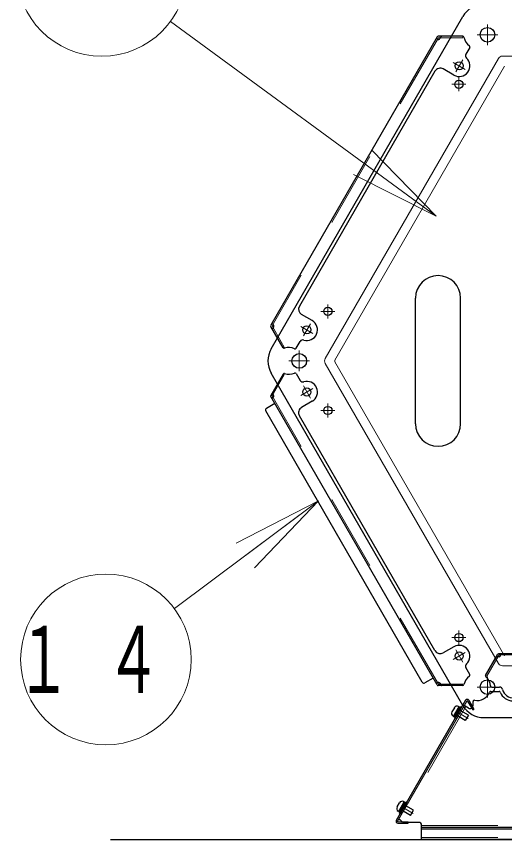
# Model space of a CAD drawing. Units: millimetres on the paper, scale 1:50. Extents: x -385 to 840, y 0 to 267.
# Drawn here: x 103.11 to 119.14, y 56.82 to 83.82 of the extents above; entities that cross this region are included whole.
import ezdxf

# ---------------------------------------------------------------- set-up
doc = ezdxf.new("R2010")
doc.units = ezdxf.units.MM
doc.linetypes.add('USER1', pattern=[4.5, 2.5, -2])
doc.linetypes.add('USER2', pattern=[6, 3, -1, 1, -1])
doc.layers.add('1_50', color=7, linetype='Continuous', lineweight=25)
doc.styles.add('ＭＳ ゴシック', font='')
doc.styles.get('ＭＳ ゴシック').set_extended_font_data('MS Gothic')

msp = doc.modelspace()

# ---------------------------------------------------------------- linework, layer by layer
at = {"layer": '1_50', "color": 131}
for p, q in [((111.473, 72.917), (117.767, 83.817)), ((117.767, 61.217), (111.473, 72.117)), ((118.459, 60.817), (131.046, 60.817))]:
    msp.add_line(p, q, dxfattribs=at)
at = {"layer": '1_50', "lineweight": 13}
for p, q in [((116.891, 77.265), (108.172, 83.657)), ((114.767, 79.442), (116.891, 77.265)), ((116.891, 77.265), (114.472, 79.039)), ((116.891, 77.265), (114.176, 78.635)), ((113.032, 67.926), (108.296, 64.397)), ((110.328, 66.535), (113.032, 67.926)), ((113.032, 67.926), (110.627, 66.134)), ((113.032, 67.926), (110.925, 65.733))]:
    msp.add_line(p, q, dxfattribs=at)
at = {"layer": '1_50', "linetype": 'USER2', "lineweight": 13}
for p, q in [((118.575, 83.557), (118.575, 82.877)), ((118.915, 83.217), (118.235, 83.217)), ((112.397, 72.857), (112.397, 72.177)), ((112.737, 72.517), (112.057, 72.517)), ((118.575, 62.157), (118.575, 61.477)), ((118.915, 61.817), (118.235, 61.817))]:
    msp.add_line(p, q, dxfattribs=at)
at = {"layer": '1_50', "color": 190}
for p, q in [((117.763, 83.167), (116.959, 83.167)), ((116.924, 83.147), (111.463, 73.687)), ((116.932, 83.069), (116.893, 83.092)), ((117.014, 83.091), (117.047, 83.147)), ((117.996, 82.803), (117.865, 82.577)), ((117.471, 81.894), (117.125, 82.094)), ((116.851, 82.021), (112.401, 74.313)), ((112.821, 73.84), (112.475, 74.04)), ((111.534, 73.719), (111.494, 73.742)), ((111.865, 72.95), (111.463, 73.647)), ((111.556, 73.637), (111.524, 73.581)), ((112.296, 72.931), (112.427, 73.157)), ((112.296, 72.103), (112.427, 71.877)), ((111.865, 72.084), (111.463, 71.387)), ((116.924, 61.887), (111.463, 71.347)), ((111.534, 71.315), (111.494, 71.292)), ((111.556, 71.397), (111.524, 71.453)), ((112.821, 71.194), (112.475, 70.994)), ((116.851, 63.013), (112.401, 70.721)), ((117.471, 63.14), (117.125, 62.94)), ((118.951, 62.917), (129.874, 62.917)), ((119.014, 62.871), (119.014, 62.917)), ((118.514, 62.2), (118.916, 62.897)), ((118.954, 62.811), (118.89, 62.811)), ((117.996, 62.231), (117.865, 62.457)), ((116.932, 61.965), (116.893, 61.942)), ((117.763, 61.867), (116.959, 61.867)), ((117.014, 61.943), (117.047, 61.887)), ((118.713, 61.817), (118.974, 61.817))]:
    msp.add_line(p, q, dxfattribs=at)
at = {"layer": '1_50', "color": 190, "linetype": 'USER1', "lineweight": 13}
for p, q in [((117.762, 83.121), (117.762, 83.167)), ((116.962, 83.121), (111.504, 73.667)), ((117.762, 83.121), (116.962, 83.121)), ((111.904, 72.974), (111.504, 73.667)), ((111.904, 72.974), (111.864, 72.951)), ((111.904, 72.06), (111.504, 71.367)), ((111.904, 72.06), (111.864, 72.083)), ((116.962, 61.913), (111.504, 71.367)), ((118.554, 62.178), (118.954, 62.871)), ((118.954, 62.871), (129.871, 62.871)), ((118.554, 62.178), (118.514, 62.201)), ((117.762, 61.913), (116.962, 61.913)), ((117.762, 61.913), (117.762, 61.867))]:
    msp.add_line(p, q, dxfattribs=at)
at = {"layer": '1_50', "color": 131, "lineweight": 13}
for p, q in [((113.252, 72.597), (118.933, 82.437)), ((119.071, 82.517), (130.434, 82.517)), ((113.569, 72.547), (119.135, 82.187)), ((118.933, 62.597), (113.252, 72.437)), ((119.135, 62.847), (113.569, 72.487)), ((130.434, 62.517), (119.071, 62.517))]:
    msp.add_line(p, q, dxfattribs=at)
at = {"layer": '1_50', "color": 2, "linetype": 'USER2', "lineweight": 13}
for p, q in [((117.531, 81.998), (117.761, 82.396)), ((117.447, 82.312), (117.845, 82.082)), ((117.636, 81.821), (117.636, 81.361)), ((117.866, 81.591), (117.406, 81.591)), ((113.336, 74.373), (113.336, 73.913)), ((113.566, 74.143), (113.106, 74.143)), ((112.531, 73.338), (112.761, 73.736)), ((112.447, 73.652), (112.845, 73.422)), ((112.447, 71.382), (112.845, 71.612)), ((112.531, 71.696), (112.761, 71.298)), ((113.336, 70.661), (113.336, 71.121)), ((113.566, 70.891), (113.106, 70.891)), ((117.636, 63.213), (117.636, 63.673)), ((117.866, 63.443), (117.406, 63.443)), ((117.447, 62.722), (117.845, 62.952)), ((117.531, 63.036), (117.761, 62.638)), ((117.546, 61.015), (117.937, 60.789)), ((115.746, 57.897), (116.137, 57.671))]:
    msp.add_line(p, q, dxfattribs=at)
at = {"layer": '1_50'}
for p, q in [((116.213, 70.457), (116.213, 74.577)), ((117.693, 70.457), (117.693, 74.577)), ((106.203, 56.817), (183.152, 56.817))]:
    msp.add_line(p, q, dxfattribs=at)
at = {"layer": '1_50', "color": 2}
for p, q in [((111.593, 71.12), (111.316, 70.96)), ((116.434, 61.976), (111.294, 70.878)), ((116.793, 62.114), (116.516, 61.954)), ((118.68, 61.678), (118.956, 61.678)), ((117.858, 61.384), (115.582, 57.442)), ((117.922, 61.361), (118.09, 61.07)), ((117.962, 61.384), (118.13, 61.093)), ((118.102, 61.213), (118.102, 61.346)), ((117.952, 61.127), (117.81, 61.209)), ((118.09, 61.07), (118.13, 61.093)), ((115.634, 57.352), (115.97, 57.352)), ((115.713, 57.454), (115.66, 57.485)), ((116.313, 57.381), (115.786, 57.381)), ((116.413, 57.217), (116.413, 57.281)), ((132.413, 57.217), (116.413, 57.217)), ((116.413, 56.817), (116.413, 57.217)), ((132.413, 57.217), (116.413, 57.217)), ((132.413, 57.153), (116.413, 57.153)), ((132.413, 56.817), (116.413, 56.817))]:
    msp.add_line(p, q, dxfattribs=at)
at = {"layer": '1_50', "color": 2, "lineweight": 13}
msp.add_line((117.898, 61.361), (115.622, 57.419), dxfattribs=at)
at = {"layer": '1_50', "color": 2, "linetype": 'USER1', "lineweight": 13}
for p, q in [((117.865, 61.177), (115.715, 57.453)), ((115.634, 57.398), (115.97, 57.398)), ((115.97, 57.398), (115.97, 57.352)), ((132.413, 57.281), (116.413, 57.281)), ((132.413, 56.881), (116.413, 56.881))]:
    msp.add_line(p, q, dxfattribs=at)
at = {"layer": '1_50', "color": 4}
for p, q in [((117.487, 61.141), (117.407, 61.003)), ((117.459, 60.853), (117.643, 61.171)), ((117.641, 61.168), (117.461, 60.856)), ((117.699, 61.169), (117.489, 60.805)), ((117.502, 60.828), (117.686, 61.146)), ((117.725, 61.154), (117.515, 60.79)), ((117.557, 61.024), (117.594, 60.987)), ((117.947, 60.899), (117.601, 61.099)), ((117.641, 61.168), (117.623, 61.178)), ((117.643, 61.171), (117.686, 61.146)), ((117.725, 61.154), (117.699, 61.169)), ((117.461, 60.856), (117.443, 60.866)), ((117.459, 60.853), (117.502, 60.828)), ((117.489, 60.805), (117.515, 60.79)), ((117.847, 60.725), (117.501, 60.925)), ((117.551, 61.012), (117.587, 60.975)), ((117.947, 60.899), (117.847, 60.725)), ((115.843, 58.054), (115.659, 57.735)), ((115.689, 57.687), (115.899, 58.051)), ((115.841, 58.05), (115.823, 58.06)), ((115.843, 58.054), (115.886, 58.029)), ((115.899, 58.051), (115.925, 58.036)), ((115.607, 57.885), (115.687, 58.023)), ((115.661, 57.738), (115.841, 58.05)), ((116.047, 57.608), (115.701, 57.808)), ((115.886, 58.029), (115.702, 57.71)), ((115.715, 57.672), (115.925, 58.036)), ((115.744, 57.883), (115.794, 57.869)), ((115.751, 57.894), (115.801, 57.881)), ((116.147, 57.781), (115.801, 57.981)), ((116.047, 57.608), (116.147, 57.781)), ((115.661, 57.738), (115.643, 57.748)), ((115.659, 57.735), (115.702, 57.71)), ((115.715, 57.672), (115.689, 57.687))]:
    msp.add_line(p, q, dxfattribs=at)
at = {"layer": '1_50', "lineweight": 13}
for centre in [(105.913, 85.313), (106.05, 62.724)]:
    msp.add_circle(centre, 2.8, dxfattribs=at)
at = {"layer": '1_50', "color": 131}
for centre in [(118.575, 83.217), (112.397, 72.517), (118.575, 61.817)]:
    msp.add_circle(centre, 0.24, dxfattribs=at)
at = {"layer": '1_50', "color": 2}
for centre in [(117.646, 82.197), (117.636, 81.591), (113.336, 74.143), (112.646, 73.537), (112.646, 71.497), (113.336, 70.891), (117.636, 63.443), (117.646, 62.837)]:
    msp.add_circle(centre, 0.135, dxfattribs=at)
at = {"layer": '1_50', "color": 131}
for centre, start, end in [((118.459, 83.417), 90, 150), ((112.166, 72.517), 150, 210), ((118.459, 61.617), 210, 270)]:
    msp.add_arc(centre, 0.8, start, end, dxfattribs=at)
at = {"layer": '1_50', "color": 190}
for centre, radius, start, end in [((116.959, 83.127), 0.04, 90, 150), ((117.081, 83.127), 0.04, 90, 150), ((117.763, 83.127), 0.04, 10.8069, 90), ((116.962, 83.121), 0.06, 240, 330), ((118.235, 83.217), 0.44, 190.8069, 235.2198), ((117.961, 82.823), 0.04, 330, 55.2198), ((117.646, 82.197), 0.35, 240, 47.1604), ((117.952, 82.527), 0.1, 150, 227.1604), ((117.025, 81.921), 0.2, 60, 150), ((112.575, 74.213), 0.2, 150, 240), ((111.504, 73.667), 0.06, 330, 60), ((112.646, 73.537), 0.35, 252.8396, 60), ((111.497, 73.667), 0.04, 150, 210), ((111.558, 73.561), 0.04, 150, 210), ((112.513, 73.107), 0.1, 72.8396, 150), ((111.899, 72.97), 0.04, 210, 289.1931), ((112.057, 72.517), 0.44, 64.7802, 109.1931), ((112.262, 72.951), 0.04, 244.7802, 330), ((111.899, 72.064), 0.04, 70.8069, 150), ((112.057, 72.517), 0.44, 250.8069, 295.2198), ((112.262, 72.083), 0.04, 30, 115.2198), ((112.513, 71.927), 0.1, 210, 287.1604), ((112.646, 71.497), 0.35, 300, 107.1604), ((111.497, 71.367), 0.04, 150, 210), ((111.558, 71.473), 0.04, 150, 210), ((111.504, 71.367), 0.06, 300, 30), ((112.575, 70.821), 0.2, 120, 210), ((117.646, 62.837), 0.35, 312.8396, 120), ((117.025, 63.113), 0.2, 210, 300), ((118.951, 62.877), 0.04, 90, 150), ((118.89, 62.771), 0.04, 90, 150), ((118.954, 62.871), 0.06, 270, 0), ((117.952, 62.507), 0.1, 132.8396, 210), ((118.235, 61.817), 0.44, 124.7802, 169.1931), ((117.961, 62.211), 0.04, 304.7802, 30), ((118.549, 62.18), 0.04, 150, 229.1931), ((118.235, 61.817), 0.44, 4.7802, 49.1931), ((116.959, 61.907), 0.04, 210, 270), ((116.962, 61.913), 0.06, 30, 120), ((117.081, 61.907), 0.04, 210, 270), ((117.763, 61.907), 0.04, 270, 349.1931), ((118.713, 61.857), 0.04, 184.7802, 270), ((118.974, 61.717), 0.1, 12.8396, 90), ((119.413, 61.817), 0.35, 192.8396, 0)]:
    msp.add_arc(centre, radius, start, end, dxfattribs=at)
at = {"layer": '1_50', "color": 131, "lineweight": 13}
for centre, radius, start, end in [((119.071, 82.357), 0.16, 90, 150), ((113.39, 72.517), 0.16, 150, 210), ((113.621, 72.517), 0.06, 150, 210), ((119.071, 62.677), 0.16, 210, 270)]:
    msp.add_arc(centre, radius, start, end, dxfattribs=at)
at = {"layer": '1_50'}
for centre, start, end in [((116.953, 74.577), 0, 180), ((116.953, 70.457), 180, 0)]:
    msp.add_arc(centre, 0.74, start, end, dxfattribs=at)
at = {"layer": '1_50', "color": 2}
for centre, radius, start, end in [((111.346, 70.908), 0.06, 120, 210), ((116.486, 62.006), 0.06, 210, 300), ((118.235, 61.817), 0.44, 258.8123, 338.1228), ((118.68, 61.638), 0.04, 90, 158.1228), ((118.956, 61.638), 0.04, 21.4084, 90), ((119.413, 61.817), 0.45, 201.4084, 270), ((117.91, 61.354), 0.06, 30, 150), ((117.91, 61.354), 0.014, 30, 150), ((118.142, 61.346), 0.04, 78.8123, 180), ((118.002, 61.213), 0.1, 240, 0), ((115.634, 57.412), 0.06, 150, 270), ((115.634, 57.412), 0.014, 150, 270), ((115.613, 57.281), 0.2, 30, 60), ((116.313, 57.281), 0.1, 0, 90)]:
    msp.add_arc(centre, radius, start, end, dxfattribs=at)
at = {"layer": '1_50', "color": 4}
for centre, start, end in [((117.573, 61.091), 60, 150), ((117.493, 60.953), 150, 240), ((115.773, 57.973), 60, 150), ((115.693, 57.835), 150, 240)]:
    msp.add_arc(centre, 0.1, start, end, dxfattribs=at)

# ---------------------------------------------------------------- texts
at = {"layer": '1_50', "insert": (106.05, 62.724), "char_height": 2.199, "attachment_point": 5, "style": 'ＭＳ ゴシック'}
msp.add_mtext('\\T1.64;\\W0.6;１４', dxfattribs=at)

doc.saveas('drawing.dxf')
